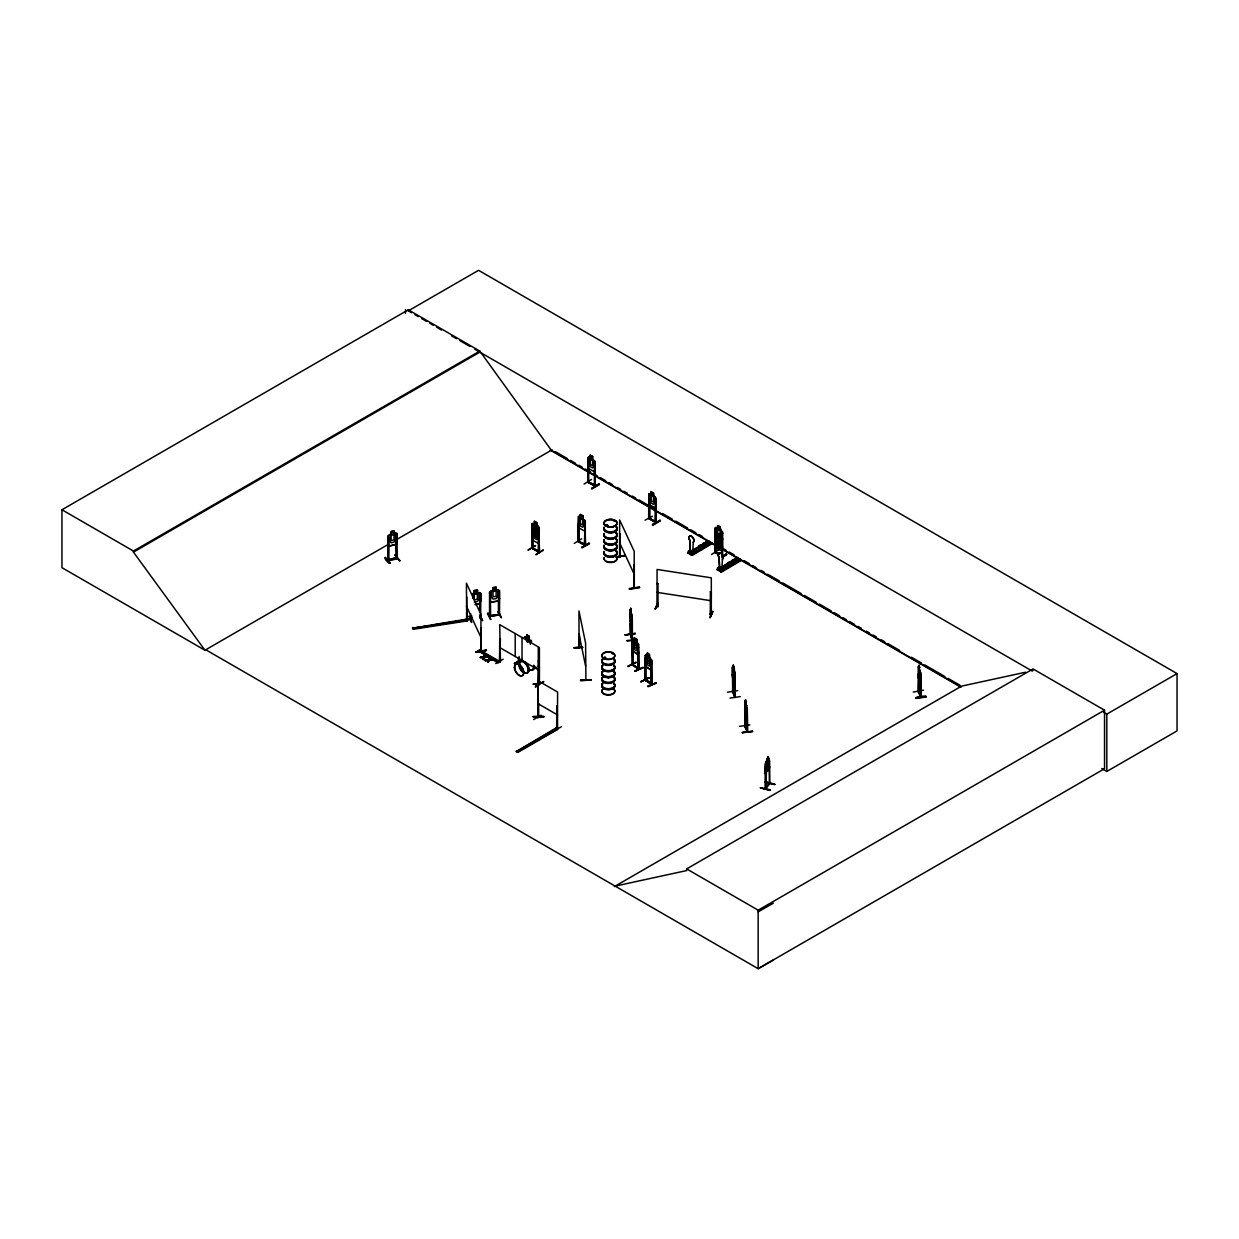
<?xml version="1.0" encoding="UTF-8"?>
<svg xmlns="http://www.w3.org/2000/svg" width="1239" height="1239" viewBox="0 0 1239 1239"><rect width="100%" height="100%" fill="white"/><g stroke="black" fill="none" stroke-linecap="round" stroke-linejoin="round"><path stroke-width="1.5" d="M578.861 647.873L579.294 646.866M630.899 610.966L630.14 609.48L632.045 615.721L631.983 640.424L630.589 634.12M630.651 635.003L630.558 623.558M631.782 638.983L631.704 639.789L630.713 607.993L630.62 622.257M632.339 640.3L630.419 634.492M692.632 553.012L693.298 542.171A3.516 2.044 59.5 0 0 693.298 538.113A3.516 2.044 59.5 0 0 689.751 536.115A3.516 2.044 59.5 0 0 689.751 540.158L690.386 551.727L691.176 550.472M719.967 568.143L718.914 556.992A3.516 2.044 59.5 0 1 718.914 552.935A3.516 2.044 59.5 0 1 722.461 554.948A3.516 2.044 59.5 0 1 722.461 559.006L721.795 569.847L718.914 568.236L719.689 568.531M397.053 557.442C398.493 560.415 383.873 560.183 388.566 559.734M718.62 568.205L720.556 568.02L720.122 567.276M631.689 625.292L631.905 623.217M630.047 617.425L631.704 625.432L632.014 623.217M690.773 551.231L689.968 551.773L690.526 551.03M690.402 551.711L691.455 551.138M734.526 682.364C736.276 686.406 730.669 667.387 732.636 677.965M747.132 714.779L746.761 717.009L744.608 709.049M920.639 680.149L920.283 682.379L920.562 680.242M769.156 769.698L769.512 766.306L769.156 769.698C759.677 777.612 768.041 769.899 765.733 773.802M769.884 790.42L760.359 787.818L770.1 789.723M770.085 790.141L760.359 787.88M537.865 716.978L538.733 715.383L538.206 715.972M606.041 525.336L606.692 524.701M606.367 525.166L608.039 525.491L606.336 525.057M606.429 525.351L607.311 525.909M613.894 521.263L614.559 521.154M605.329 658.219L604.245 657.46L605.577 657.413M605.205 658.095L605.019 657.197L603.873 657.677M605.778 657.878L603.935 657.878M612.701 653.572L611.911 653.309L612.484 653.882M631.565 619.996L631.24 621.266L630.62 610.982M690.061 551.138L691.424 550.828M690.743 550.813L689.782 551.448M719.627 567.694L719.472 568.639M765.206 771.758L765.609 762.527L769.14 758.345L769.574 784.024L769.636 760.467M770.054 783.497L765.206 788.825L765.253 764.153L768.041 756.735L768.722 765.005L766.616 769.853L765.872 768.49M638.735 652.349L637.899 654.672L638.658 652.287M645.07 663.128L645.736 666.427L650.909 670.02L651.59 660.155L645.767 655.044L645.147 655.648M719.72 567.679L720.107 568.128M467.304 620.909L466.391 619.128L467.304 620.909L413.067 629.304L412.525 628.158L466.824 619.144M480.98 651.404L480.949 614.482L466.422 583.182L466.7 620.615L467.026 608.628M480.949 651.342L480.701 627.894M619.903 557.349L620.011 533.839L619.934 557.411L620.259 543.565M619.577 556.9L619.655 519.962L634.182 551.278L634.213 588.184L633.934 586.759M396.201 544.277L388.891 546.089L387.993 543.689L388.86 546.275L396.201 544.277L397.27 541.195M594.193 471.625L594.999 469.364M595.092 469.318L594.255 471.749L588.51 468.435L587.844 465.152M655.137 508.052L655.958 505.806M648.787 501.578L649.468 504.877L655.199 508.191L656.035 505.76M538.206 543.271L539.12 540.947M722.337 548.459L721.485 550.906L715.662 547.638L714.903 536.843L717.458 537.184L717.66 529.471L719.983 530.757L721.021 545.563L719.782 547.127L717.458 545.826L716.219 542.883M714.996 534.706L715.925 532.321L721.795 535.558L722.554 538.795L721.718 535.604L715.91 532.507M715.073 534.768L715.987 532.445M722.554 539.615L721.64 541.923L715.987 538.702L715.089 535.589L715.925 538.764L721.779 542.001L722.554 539.724M480.67 600.915L479.586 603.873L474.955 604.524L479.663 603.966C481.181 600.729 483.458 590.709 477.325 592.97L477.464 590.105L477.464 592.923L479.028 593.713L479.028 598.979L477.356 601.488L474.243 601.984M492.998 590.554L489.575 592.056L490.613 602.262L498.45 601.054L499.596 598.065L498.372 600.977L490.659 602.092M733.054 678.693L732.636 692.152L732.404 690.712L733.132 691.269M732.45 691.594L734.928 697.418L734.897 672.762L732.652 666.721M733.085 691.532L734.82 697.309L735.037 673.861L735.285 697.371L735.006 696.117M744.67 726.008L745.367 726.55L745.289 713.184M747.225 730.623L747.148 731.924L747.132 707.252L744.98 701.088L744.794 726.565M746.9 731.32L747.256 708.352L747.582 731.8M918.657 691.455L918.703 690.603M918.192 691.377L920.577 697.263L920.531 672.638M920.825 695.822C919.772 697.96 922.265 694.568 918.827 691.393M766.678 761.381L765.981 788.438M483.411 659.582L484.17 657.243L487.345 656.84L484.17 657.723L483.411 659.582L483.427 657.305M488.243 662.369L489.002 660.031L492.177 659.628L489.002 660.511L488.243 662.369L488.259 660.093L487.639 662.029M483.535 656.902L484.279 655.075L483.535 657.382L480.314 657.32L483.535 656.902L482.807 659.241M488.367 659.69L489.111 657.863L488.367 660.17L485.146 660.588L488.367 660.17M385.314 557.519C397.115 568.747 383.3 560.709 385.375 557.457M389.758 563.389L385.314 557.829L389.836 563.435M765.253 787.927L766.012 788.391M769.233 783.048L770.054 782.614L765.671 787.973M470.51 619.361L471.734 619.392L471.625 615.582M489.297 615.613C520.907 611.772 467.227 618.989 499.456 614.869M499.549 614.25L498.651 614.42C498.728 616.898 497.536 613.011 499.456 614.033M484.279 657.32L484.279 655.539M489.111 659.644C489.606 657.909 488.971 660.217 492.177 660.093M628.111 666.613L636.18 662.246L628.111 666.148M649.143 677.965L641.074 681.512M529.951 640.981L526.916 638.813M657.986 583.507L656.98 583.569L657.986 583.507L658.002 606.645L656.949 606.552M657.723 603.3L655.028 609.232L657.677 603.362M655.57 608.845L658.219 602.959M658.002 606.645L656.964 606.274L657.073 569.444L711.31 577.839L711.31 614.9L710.272 614.807L710.381 591.623L711.31 591.762L711.186 614.947M658.017 605.546L656.964 605.437L657.986 606.429M658.002 606.057L656.871 605.639M710.381 591.623L711.217 591.963M711.403 614.699C709.684 615.768 709.854 612.716 711.403 613.863M710.179 614.73L711.279 614.652M710.179 613.894L711.31 613.847M712.766 611.431L710.04 617.734L712.688 611.385M712.781 611.803L710.102 617.626M528.17 550.209L535.682 545.547L528.232 549.853M591.514 479.462L584.08 484.077M574.23 543.41L581.68 538.764M652.457 516.245L645.085 520.179M469.101 616.464L471.842 622.288M471.347 622.458L469.194 616.046M487.407 613.677L490.706 619.485L487.918 613.166M495.739 663.546L503.142 659.225M711.449 554.545L718.759 549.806M715.027 552.579L715.166 527.969L715.956 527.411L721.64 530.741M716.142 552.021L715.042 551.696L715.879 552.176M715.786 553.012L716.049 547.08M499.766 660.635L500.215 661.223M499.379 661.58L500.215 662.06L499.72 638.55L499.549 662.106L498.093 662.942L478.239 650.754L479.694 649.917L499.549 661.378L498.093 662.215L478.239 650.754M500.029 661.998L499.735 660.588M538.423 526.405L539.275 527.907L538.268 543.394L532.476 540.111L531.872 523.725L531.903 548.381L532.321 547.313M539.042 551.665L539.275 552.548L539.197 527.891M532.089 548.103L539.554 552.362L538.779 529.038L538.454 552.067L538.779 529.038M594.457 486.075L594.457 485.239M588.045 481.986L595.417 486.215L594.596 484.991M578.628 541.04L577.885 540.622L578.892 541.706M577.87 541.489L585.335 545.749L585.257 521.092L578.706 516.369L577.994 541.567M578.985 540.901L578.148 540.467M519.451 661.239L518.367 660.914L519.203 661.394M519.126 656.453L519.141 662.23L519.373 658.203M584.839 531.794L584.483 545.299L584.762 544.293L585.598 544.726L578.706 541.335L584.947 544.355M649.499 518.227L648.678 517.747L649.685 518.01M648.88 494.113L648.926 518.444L656.298 522.688L655.555 521.665M732.404 674.605L732.404 667.093M918.626 690.572L918.471 692.043L918.378 666.474L919.307 667.929M918.238 666.845L920.562 672.669M632.943 664.166L632.525 664.367M634.244 640.749L632.06 640.207L631.983 664.77L638.751 669.401L638.658 644.76M632.757 665.25L632.355 641.725L632.943 665.002M638.008 668.053L639.03 669.277L632.355 664.6L638.286 668.146M638.937 669.153L638.348 645.875M645.767 679.777C643.568 678.554 647.734 679.7 645.658 680.567L645.38 657.088L645.767 680.614M645.085 680.18L651.776 684.764L651.76 660.124L649.561 657.599M651.59 683.851C637.001 675.456 654.13 682.751 651.668 684.764M700.778 545.996L702.405 546.91M397.177 533.684L396.077 532.956L387.838 536.1L387.745 560.802L396 557.705L396.403 558.495L396.108 535.341L397.115 535.31L396.263 535.542M716.405 537.664L717.644 536.1L719.983 537.385L721.222 540.328L719.983 548.846L717.489 547.468L716.405 542.93L716.219 537.618L717.458 537.37C716.715 530.385 723.111 539.523 719.224 541.397L720.788 545.485L718.744 541.768L717.474 543.549L716.591 543.054L718.202 540.808L716.545 536.564L718.697 540.483L720.014 538.562L721.547 539.461L722.337 540.994L721.454 539.507L714.98 536.797M471.61 619.423L470.51 618.524L471.734 618.788M480.639 617.192L479.865 617.316M480.778 593.342L480.67 617.781M490.396 616.526L490.319 593.373L490.474 616.526M768.087 756.905L766.864 759.677L767.746 757.649M768.041 759.553L769.125 758.469M765.656 765.346L765.671 788.809M774.84 784.318L765.315 781.732M765.253 788.763L769.589 783.389M538.284 683.463L533.204 683.974L538.222 684.935M529.316 640.284L527.969 642.127L525.878 638.441L527.442 642.483M538.082 717.644L538.284 647.501M516.307 750.896L517.763 751.732L557.674 728.904L556.017 727.974L516.307 751.608L517.763 752.445L557.457 729.523L557.596 692.059L537.741 680.598L537.788 717.799M718.666 569.986L718.666 567.493L719.286 568.701M397.177 541.195L397.223 533.56C392.701 534.505 395.922 528.867 390.966 531.438L389.557 541.009L391.121 542.837L394.048 542.047L395.613 539.368L395.613 534.102L394.048 533.591L393.987 530.71M471.594 618.323C472.539 620.507 464.424 619.314 467.057 620.476M480.67 650.878L481.104 649.933M733.054 692.059L733.302 665.095L733.333 668.069L732.636 666.597M735.254 697.309L732.838 691.532M744.67 726.147L747.132 731.862M747.52 731.784L745.026 725.961M700.964 545.857C700.515 549.481 704.991 544.432 700.964 546.105M702.637 547.049L702.978 546.322L701.212 545.996M730.127 562.692L729.786 563.404L731.552 563.745M731.8 563.869L732.125 563.156L730.36 562.816M647.362 653.232L646.247 661.672L647.347 664.708L649.391 666.133L650.49 664.646L649.561 654.781C645.457 649.546 649.05 658.869 645.86 655.013L645.085 680.226M594.302 460.304L595.169 461.806L595.092 486.4L587.797 482.188L588.618 457.021L595.169 461.806L594.937 486.4M587.844 457.578L588.649 457.145M531.872 523.725L534.474 524.221M578.009 517.019L578.706 516.369M531.794 529.27L532.584 528.712L539.197 533.436M717.489 547.468L717.644 544.556L715.91 543.689L722.554 546.353M630.558 635.018L630.047 609.851L629.954 617.487M711.279 614.095L710.272 613.971M688.001 552.981L688.203 551.231L690.231 550.039L690.65 551.401M709.111 541.892L688.404 553.198L692.26 555.351L712.208 543.58L708.135 540.669L708.414 541.474M691.734 555.087C689.813 553.57 693.081 556.512 691.966 553.353L693.995 552.16L691.672 553.183L691.672 554.375L688.497 552.594L690.526 550.193M691.037 554.685L711.171 542.667L711.666 543.317M711.635 543.286L708.135 540.963L687.908 552.904M714.996 542.279L715.956 543.72M719.983 546.027L721.764 546.926M741.046 559.625L720.602 571.737L741.061 559.92L737.298 557.798L722.136 566.873L737.298 557.504L741.371 560.415L740.333 559.501L720.107 571.442L738.707 560.663M736.4 559.378L718.124 570.172L717.056 569.739L718.388 570.482L736.663 559.703M720.835 571.86L721.129 570.188L723.158 568.995L720.835 570.017L720.835 571.21L717.66 569.413L719.689 567.028M717.567 525.568L720.153 526.9L721.237 531.454L721.237 536.719L719.983 538.284L717.66 536.998L716.405 534.055L716.405 528.79L717.66 528.526L717.66 525.522L720.153 526.9M715.368 529.502L716.049 529.889M722.198 555.289L722.631 556.745L722.647 532.104M722.12 533.25L722.244 556.187M722.817 533.622L721.872 533.405M721.81 555.521L722.895 555.753L722.043 555.521M722.043 556.636L726.441 554.034L722.043 557.101M722.089 556.698L726.426 554.003M726.797 554.623L722.414 557.256L726.519 554.468M714.903 544.401L715.739 547.592M722.414 548.521L722.337 540.947M534.257 529.657L534.257 526.838M536.642 531.097L537.881 532.739L537.881 538.005L536.642 539.554L534.35 538.253L533.111 535.31L533.111 530.044L534.35 529.796M538.33 531.949L539.042 533.482M531.717 536.874L532.476 540.111M693.995 552.16L693.995 553.647L690.123 551.587L689.751 540.158M693.298 542.171L693.159 542.248A3.516 2.044 59.5 0 0 693.159 538.206A3.516 2.044 59.5 0 0 689.612 536.193A3.516 2.044 59.5 0 0 689.612 540.25M698.904 546.105C709.993 550.983 693.546 546.693 700.933 544.912L704.697 547.328L700.933 544.912M702.73 543.859C713.819 548.722 697.371 544.448 704.759 542.651L708.522 545.083L704.759 542.651M706.106 541.861C717.195 546.74 700.747 542.465 708.135 540.669M690.944 554.607L711.171 542.667M693.112 553.926L711.898 542.79M691.517 554.948L711.914 543.085M721.934 569.754L719.286 568.391L718.914 556.992M722.461 559.006L722.306 559.083A3.516 2.044 59.5 0 0 722.306 555.041A3.516 2.044 59.5 0 0 718.759 553.028A3.516 2.044 59.5 0 0 718.759 557.085M741.309 560.415L721.361 572.186L717.366 569.553L717.366 568.066L719.394 566.873M728.067 562.94C739.156 567.803 722.693 563.528 730.096 561.747L733.86 564.163L730.096 561.747M731.893 560.678C742.982 565.557 726.519 561.282 733.922 559.486L737.685 561.917L733.922 559.486M735.269 558.696C746.358 563.559 729.895 559.285 737.298 557.504M717.366 569.553L719.998 568.035L718.852 567.385L719.828 570.637L719.998 568.035M735.935 559.285L718.124 570.172M717.784 570.157L738.026 558.216M499.503 661.688L500.401 638.937M538.485 681.481L538.748 661.084L539.166 681.868M535.713 686.236C558.634 672.823 524.391 692.802 539.011 685.105M538.686 684.857L535.775 686.685M533.668 719.549L541.102 715.182M557.008 705.951L557.333 729.105L557.256 705.796M561.252 726.797L553.833 731.056M205.86 649.809L205.055 650.289L61.95 567.663L61.95 509.771L408.312 309.796L479.818 351.071L551.324 450.253L715.073 544.804M408.312 309.796L408.312 310.865L478.548 270.319L1177.05 673.598L1177.05 730.902L1106.814 771.448L1101.796 768.536M61.95 509.771L133.456 551.045L479.818 351.071M773.322 960.039L758.16 968.681L205.767 649.763L204.946 650.227L133.456 552.114L479.818 352.139M204.946 650.227L387.714 544.711M397.734 538.919L552.129 449.788M588.06 459.127L588.54 482.621L588.045 481.15M590.198 458.027L590.198 455.209L592.722 456.572L593.791 466.406L592.567 467.955L590.275 466.638L589.067 463.68L589.067 458.415L590.275 458.182L590.275 455.162L592.722 456.572M594.41 463.092L595.34 463.324L594.41 463.092L594.41 486.106M595.417 485.456L588.54 482.033L594.828 485.022M534.319 521.309L536.75 522.719L536.673 525.599L537.896 527.241L537.896 532.507L536.673 534.055L534.396 532.739L533.173 529.781L534.396 521.263L536.843 522.672L536.75 525.537L538.376 526.482L532.693 523.292M591.979 488.755L599.413 484.403L591.979 488.708M532.166 525.228L532.662 548.722M531.872 531.299L532.631 534.536L538.438 537.803L539.275 535.48M539.461 529.425L538.531 529.192M580.441 517.283L580.363 514.51L582.888 515.873L583.941 525.708L582.733 527.256L580.441 525.94L579.233 522.982L580.441 514.464M578.226 518.429L578.706 541.923M582.888 518.692L582.888 515.873M531.841 547.499L538.702 551.324M584.39 519.652L585.257 521.154M584.576 545.408L584.839 522.239L585.582 545.594L578.148 541.304M585.505 522.626L584.576 522.393M578.675 527.737L578.009 524.453L578.675 527.737L584.498 531.004L585.335 528.681M536.084 554.809L543.162 549.884M535.728 554.53L543.193 550.286M651.156 491.651L650.01 500.107L651.234 503.08L653.511 504.397L654.734 502.833L653.681 493.014L651.156 491.651L651.234 494.423M649.685 495.941L648.756 495.708L649.685 495.941L649.763 518.909L649.004 517.654M653.681 495.832L656.128 498.248L656.112 522.889L648.678 518.583L648.787 494.02L651.311 494.562M655.261 496.746L655.989 522.843M655.632 507.014L655.307 522.486L655.632 499.379M656.298 499.766L655.369 499.534M649.468 504.877L655.199 508.191M581.741 547.344L589.237 543.116L581.788 547.421M589.237 543.441L581.803 547.777L589.563 543.689M652.519 524.484C675.782 511.63 637.001 533.885 660.015 520.256M478.239 651.482L479.694 649.917M526.838 637.915L526.838 634.91L529.27 636.319L529.115 639.231M524.314 637.357L525.259 636.815M529.192 636.366L526.745 634.957M529.27 639.138L530.416 644.342M530.865 640.145L531.639 641.601L525.166 636.861M520.736 659.907L514.355 663.577L522.223 659.52M522.161 659.365L514.402 663.546M516.307 751.608L554.36 729.647M614.358 886.597L961.541 686.143L1025.505 672.235M615.163 886.117L686.669 870.568L686.669 868.911L1033.032 668.936L1104.538 710.21L1104.538 768.707L758.16 968.681L758.16 910.185L1104.538 710.21M1033.032 670.593L1032.226 671.073L474.831 349.259M1103.5 712.224L1106.814 714.144L1177.05 673.598M758.16 911.858L773.322 903.216M627.724 666.365L636.134 662.571M632.757 664.662L638.534 668.518M651.373 661.239L651.002 684.269L651.373 661.239L652.055 684.625L645.38 680.01L645.24 655.617M651.977 661.657L651.095 661.363M634.848 670.81L643.304 667.651L634.941 671.29M634.895 671.197L643.026 667.387L634.848 671.29M640.749 681.713L649.205 677.609L641.028 681.853M647.873 686.158L656.329 682.999L647.92 686.236M656.329 682.983L647.966 686.654L656.004 682.658M636.536 639.417L634.244 637.915L636.459 639.463L636.459 642.282L638.735 644.776M632.85 639.649L637.961 643.227M632.881 650.955L637.93 654.486L632.711 651.064L632.029 642.886L638.643 647.486M632.726 651.048L632.138 647.734M649.468 654.812L647.269 653.278M645.751 666.412L650.909 670.02M499.363 615.148L499.596 590.492L496.111 590.058L496.219 587.131L492.89 587.642L492.921 590.538M388.891 534.892L391.013 534.319M388.488 537.401L387.637 537.633L388.643 537.602L388.566 560.57L388.643 537.602M397.069 557.473L396 557.457L397.069 558.015M399.903 560.709L394.916 554.871L399.856 560.663M690.309 550.968L691.099 551.2M525.692 638.116L526.916 637.868M715.414 551.587L715.879 553.012L715.801 530.044M715.29 552.393L715.244 528.062M388.349 560.291L388.349 559.47L396 557.705M616.403 556.791L624.874 555.444L616.263 556.946A6.551 3.779 0 0 1 611.385 562.537A6.551 3.779 0 0 1 604.198 557.813M616.356 557.271L624.859 555.769M634.12 588.169L634.291 564.628L634.291 587.549M466.778 597.043L466.7 620.615M629.335 588.54L639.479 586.961M629.335 588.943L639.494 587.332M461.466 620.259L471.641 618.648M463.03 620.15L471.625 618.973M476.086 651.699C507.634 647.223 454.759 655.477 486.246 650.165M472.57 598.22L474.103 590.554L477.464 590.105M474.212 590.631L477.356 590.213M496.142 587.317L492.998 587.72L493.029 590.616L491.356 591.808L491.356 597.074L493.029 599.072L496.142 598.592L497.815 596.083L497.815 590.817L496.219 589.95M471.858 593.791L474.212 593.45M471.904 593.884L479.586 592.691M490.69 590.972L498.372 589.779M479.741 612.407L479.648 595.014L480.577 594.875M490.412 593.574L489.498 593.713M498.419 615.256L498.434 592.118L499.348 591.963L499.379 615.179M498.279 611.958L501.439 617.827L498.713 611.958M416.273 627.584L420.021 627.011M423.753 626.423L427.501 625.85M431.234 625.277L444.321 623.248M448.069 622.659L461.156 620.646M471.625 619.407L470.65 618.757M479.741 618.137L480.67 617.998M412.525 627.445L413.067 628.591L467.304 620.197M480.113 616.279L482.652 620.739L479.88 614.807M634.414 638.023L633.222 646.324L634.322 649.344L636.381 650.785L637.481 649.298L637.481 644.032L636.381 639.51M732.388 667L732.698 692.105M733.364 666.055L733.984 678.353L732.822 673.319M734.82 672.792L734.015 667.047M737.732 690.619L727.51 692.214M918.579 668.471L918.44 691.982M919.741 669.726L920.391 670.965M730.019 698.084L740.241 696.612M920.995 674.264L921.026 697.247L918.703 691.439M918.378 677.826L920.391 682.364L918.238 674.403L918.502 677.764M746.234 704.356L746.761 705.611M923.489 690.169L913.251 692.074M926.106 696.876C919.911 694.181 905.988 701.181 926.106 696.829M925.982 696.163L915.76 698.006M915.729 697.975L925.982 696.535M739.606 726.348L749.843 724.908M747.148 731.087L745.305 726.023M752.46 731.103L742.207 732.605L752.584 731.506M752.584 731.49L742.254 732.636M396.387 558.464L396.108 535.341M387.915 560.756L397.115 558.231L397.115 533.622M480.314 657.32L487.345 657.305M480.314 657.801L483.427 657.77M485.146 660.108L491.604 659.768M485.146 660.588L488.259 660.557M631.255 609.96L631.24 624.084M631.255 612.778L631.905 615.706M632.308 617.409L632.401 640.253M624.967 634.864L635.328 633.702M630.574 634.476L632.262 639.835L632.138 616.867M637.342 639.432L626.996 640.548M627.011 640.997L637.435 640.16M499.317 614.869L489.622 616.681L489.436 615.845M582.655 647.47L573.827 647.734L582.593 646.99M573.827 647.765L582.593 647.3M579.062 648.338L578.954 610.951L585.598 643.134L585.908 679.468M580.564 679.932L591.08 679.994L580.58 680.025M580.564 680.412L591.08 679.963L580.642 680.722M715.368 552.424L719.085 554.483M500.463 661.827L499.72 624.626L539.414 647.548L539.414 681.729M588.417 481.754L587.72 481.321L588.695 481.537M588.169 482.064L587.921 457.671M588.417 482.591L588.726 465.244M649.406 519.064L649.422 496.096M532.166 548.149L532.166 538.593M518.754 661.641L519.466 662.044L518.707 661.641M489.529 616.65L489.575 592.056M480.453 617.781L480.67 616.945M470.743 619.562L470.619 613.615M538.469 683.82L533.204 684.315M543.735 716.359C511.196 717.335 566.053 716.7 533.204 716.421M533.204 716.777L543.735 717.102M657.042 606.243L657.197 605.406M745.042 707.81L746.203 712.843L745.537 699.586L744.949 726.673M708.832 541.536L689.225 553.647M711.418 543.178L691.966 554.995M395.04 555.258L399.438 560.725M657.073 592.366L711.31 600.76M765.129 781.948L774.855 784.364M920.778 696.643L918.471 691.439M538.64 716.157L538.655 703.055M579.31 647.765L579.31 641.415M518.723 660.759L519.126 662.184L518.707 657.816M594.828 485.858L594.674 470.588M578.381 541.35L578.226 524.159M606.382 543.658L606.444 543.472M715.879 527.458L717.737 528.48M717.66 534.737L719.983 536.022M719.085 553.895L715.879 552.408L718.837 554.05M718.837 554.638L715.151 552.656M534.179 526.885L536.735 528.232L534.257 527.024M408.312 310.865L411.642 312.786M414.972 314.706L418.302 316.626M421.616 318.547L426.603 321.428M429.933 323.348L433.263 325.268M436.593 327.189L441.58 330.07M451.554 335.831L456.541 338.712M459.87 340.632L469.844 346.378M649.53 493.633L655.137 496.87M555.475 451.708L567.168 458.461M570.513 460.397L575.531 463.293M578.861 465.214L582.206 467.149M585.551 469.07L590.569 471.966M593.915 473.902L597.244 475.838M600.59 477.758L605.608 480.655M608.953 482.591L612.283 484.511M617.301 487.407L620.646 489.343M623.991 491.264L627.321 493.199M632.339 496.096L635.684 498.016M639.03 499.952L654.068 508.625M662.416 513.457L672.452 519.249M675.782 521.17L687.49 527.922M690.82 529.858L695.838 532.755M699.183 534.675L702.528 536.611M722.569 548.18L725.915 550.116M729.26 552.052L734.278 554.948M744.298 560.725L749.316 563.621M752.662 565.557L755.991 567.477M761.009 570.374L764.355 572.31M767.7 574.23L779.393 580.983M782.738 582.919L801.122 593.527M804.452 595.463L816.16 602.216M819.49 604.136L831.199 610.904M834.528 612.825L839.546 615.721M842.892 617.657L846.237 619.577M849.582 621.513L854.585 624.41M857.93 626.33L861.275 628.266M866.278 631.162L869.623 633.083M872.968 635.018L876.314 636.939M881.332 639.835L884.661 641.771M888.007 643.691L899.7 650.46M911.408 657.212L921.429 662.989M924.774 664.925L944.83 676.494M948.16 678.43L959.869 685.182M721.764 548.66L960.721 686.623M550.224 450.098L593.822 475.265M597.167 477.201L714.531 544.959M721.237 548.831L960.968 687.242M580.363 514.51L582.81 515.92M532.909 547.979L539.089 551.649M531.903 548.288L539.197 552.501M499.72 647.548L539.414 670.469M481.352 651.59L499.549 662.106M537.741 703.52L557.596 714.98M557.457 729.523L556.017 727.974M686.669 868.911L758.16 910.185M479.601 592.521L480.809 593.404M645.054 658.234L651.668 662.834M660.031 520.628L652.597 524.918M660.341 520.814L652.938 525.181M632.06 664.816L631.998 663.903M387.838 543.673L387.946 536.115M747.396 731.32L747.256 708.352M722.554 532.151L720.06 529.781L720.06 526.947M690.046 551.355L690.231 550.039M619.655 542.883L634.182 574.199M498.217 611.601L500.943 617.471M487.949 613.135L490.706 619.485M480.035 615.938L482.157 620.367M466.422 606.103L480.949 637.404M733.194 665.111L734.092 667.062M733.364 667L733.844 668.162M745.584 700.546L746.064 702.652L745.584 701.491M744.871 701.104L745.553 702.559M630.728 608.953L631.131 610.13M630.728 609.898L631.131 611.075M630.62 611.927L631.24 613.739M630.62 617.177L631.24 619.004M630.155 620.801L631.704 625.432M486.261 650.537L476.101 652.101M578.954 633.872L585.598 666.055M918.564 673.18L919.725 678.229L919.044 664.956L918.471 692.043M639.618 587.658L629.474 589.268M1106.814 714.144L1106.814 771.448M920.639 672.622L920.67 697.294M774.607 784.659L765.082 782.072M768.134 756.75L768.087 759.724M723.158 568.995L723.158 570.482M722.864 568.825L722.864 570.017M693.701 551.99L693.701 553.183M689.689 550.55L689.689 553.059L690.851 553.709L690.851 551.2L689.519 550.658L689.519 553.167M638.348 653.511L638.054 669.029L638.07 646.015M634.337 637.884L634.322 640.888M632.959 649.794L633.036 665.126M630.372 623.016L630.45 634.538M579.434 634.6L579.449 648.384M578.892 524.546L578.969 541.784M538.748 661.084L538.655 682.224M532.832 538.98L532.909 548.583M522.037 637.512L522.037 660.433M518.444 657.971L518.444 661.874M515.207 633.578L515.207 656.5M486.772 656.98L484.279 656.84L484.17 657.723M481.382 650.367L481.336 651.342L481.057 627.832M405.509 309.58L405.509 313.374M133.456 551.045L133.456 552.114M614.095 665.684A6.66 3.841 0 0 1 608.334 671.445A6.66 3.841 0 0 1 602.572 665.684M614.017 666.086A6.551 3.779 0 0 1 608.334 671.755A6.551 3.779 0 0 1 602.665 666.086M613.986 671.027A6.52 3.763 0 0 1 608.334 676.68A6.52 3.763 0 0 1 602.681 671.027M614.033 671.166A6.582 3.794 0 0 1 608.334 676.866A6.582 3.794 0 0 1 602.634 671.166M614.033 671.615A6.582 3.794 0 0 1 608.334 677.315A6.582 3.794 0 0 1 602.634 671.615M614.095 659.365A6.66 3.841 0 0 1 608.334 665.126A6.66 3.841 0 0 1 602.572 659.365M614.017 665.018A6.551 3.779 0 0 1 608.334 670.702A6.551 3.779 0 0 1 602.665 665.018M614.017 659.752A6.551 3.779 0 0 1 608.334 665.436A6.551 3.779 0 0 1 602.665 659.752M614.095 665.358A6.66 3.841 0 0 1 608.334 671.12A6.66 3.841 0 0 1 602.572 665.358M614.095 659.04A6.66 3.841 0 0 1 608.334 664.801A6.66 3.841 0 0 1 602.572 659.04M614.017 658.699A6.551 3.779 0 0 1 608.334 664.367A6.551 3.779 0 0 1 602.665 658.699M614.095 683.711A6.66 3.841 0 0 1 608.334 689.473A6.66 3.841 0 0 1 602.572 683.711M614.017 684.114A6.551 3.779 0 0 1 608.334 689.782A6.551 3.779 0 0 1 602.665 684.114M613.986 689.054A6.52 3.763 0 0 1 608.334 694.707A6.52 3.763 0 0 1 602.681 689.054M614.017 689.411A6.567 3.794 0 0 1 608.334 695.094A6.567 3.794 0 0 1 602.65 689.411M614.095 677.392A6.66 3.841 0 0 1 608.334 683.154A6.66 3.841 0 0 1 602.572 677.392M614.017 683.045A6.551 3.779 0 0 1 608.334 688.729A6.551 3.779 0 0 1 602.665 683.045M614.017 677.779A6.551 3.779 0 0 1 608.334 683.463A6.551 3.779 0 0 1 602.665 677.779M614.095 683.386A6.66 3.841 0 0 1 608.334 689.147A6.66 3.841 0 0 1 602.572 683.386M614.095 677.067A6.66 3.841 0 0 1 608.334 682.828A6.66 3.841 0 0 1 602.572 677.067M614.017 676.726A6.551 3.779 0 0 1 608.334 682.395A6.551 3.779 0 0 1 602.665 676.726M616.186 538.531A6.52 3.763 0 0 1 611.385 544.153A6.52 3.763 0 0 1 604.229 539.445M616.217 527.256A6.567 3.794 0 0 1 611.385 532.909A6.567 3.794 0 0 1 604.183 528.17M616.217 526.203A6.551 3.779 0 0 1 611.385 531.841A6.551 3.779 0 0 1 604.198 527.117M616.217 533.575A6.551 3.779 0 0 1 611.385 539.228A6.551 3.779 0 0 1 604.198 534.489M616.294 533.188A6.66 3.841 0 0 1 611.4 538.919A6.66 3.841 0 0 1 604.105 534.117M616.294 532.863A6.66 3.841 0 0 1 611.4 538.593A6.66 3.841 0 0 1 604.105 533.792M616.294 526.854A6.66 3.841 0 0 1 611.4 532.6A6.66 3.841 0 0 1 604.105 527.783M616.294 526.529A6.66 3.841 0 0 1 611.4 532.274A6.66 3.841 0 0 1 604.105 527.458M616.217 532.522A6.567 3.794 0 0 1 611.385 538.175A6.567 3.794 0 0 1 604.183 533.436M616.201 538.934A6.536 3.779 0 0 1 611.385 544.556A6.536 3.779 0 0 1 604.214 539.848M616.232 539.12A6.582 3.794 0 0 1 611.4 544.788A6.582 3.794 0 0 1 604.183 540.034M616.217 544.231A6.551 3.779 0 0 1 611.385 549.868A6.551 3.779 0 0 1 604.198 545.145M616.217 551.603A6.551 3.779 0 0 1 611.385 557.256A6.551 3.779 0 0 1 604.198 552.517M616.294 551.216A6.66 3.841 0 0 1 611.4 556.946A6.66 3.841 0 0 1 604.105 552.145M616.294 550.89A6.66 3.841 0 0 1 611.4 556.621A6.66 3.841 0 0 1 604.105 551.82M616.294 544.881A6.66 3.841 0 0 1 611.4 550.627A6.66 3.841 0 0 1 604.105 545.81M616.294 544.556A6.66 3.841 0 0 1 611.4 550.302A6.66 3.841 0 0 1 604.105 545.485M616.217 545.284A6.567 3.794 0 0 1 611.385 550.937A6.567 3.794 0 0 1 604.183 546.198M616.217 550.55A6.567 3.794 0 0 1 611.385 556.203A6.567 3.794 0 0 1 604.183 551.463M616.186 556.559A6.52 3.763 0 0 1 611.385 562.181A6.52 3.763 0 0 1 604.229 557.473M616.217 539.461A6.551 3.779 0 0 1 612.236 545.005A6.551 3.779 0 0 1 603.982 541.35M524.747 673.304A6.551 3.779 60 0 1 518.986 663.872A6.551 3.779 60 0 1 526.203 664.584A6.551 3.779 60 0 1 525.863 673.412M525.088 673.211A6.66 3.841 60 0 1 519.234 663.639A6.66 3.841 60 0 1 526.575 664.367A6.66 3.841 60 0 1 526.219 673.319M538.547 660.743A6.582 3.794 60 0 1 538.547 666.117M536.394 667.325A6.536 3.779 60 0 1 535.279 667.202M538.547 662.555A6.536 3.779 60 0 1 538.547 665.328M538.392 660.836A6.582 3.794 60 0 1 538.392 666.21M533.901 665.312A6.66 3.841 60 0 1 529.347 669.525M524.469 661.564A6.551 3.779 60 0 1 529.068 668.859A6.551 3.779 60 0 1 525.661 672.777M524.469 672.266A6.551 3.779 60 0 1 519.838 664.228M520.457 661.92A6.551 3.779 60 0 1 523.276 661.053M533.498 665.482A6.551 3.779 60 0 1 530.23 670.144M524.159 672.529A6.66 3.841 60 0 1 519.606 663.066M520.07 662.013A6.66 3.841 60 0 1 527.473 665.173A6.66 3.841 60 0 1 526.513 673.164M534.334 666.644A6.66 3.841 60 0 1 530.85 669.881M534.582 666.427A6.551 3.779 60 0 1 532.259 669.71M537.54 539.151L535.403 535.294C534.303 539.042 531.593 536.131 534.876 534.381L533.328 530.277L535.356 534.009C536.255 530.277 539.197 533.436 535.883 534.969L537.54 539.151M729.941 563.079C730.933 566.223 733.411 560.787 729.941 563.079M767.994 760.638L766.616 762.326L766.616 767.591L767.994 765.903L767.994 760.638M717.474 543.549L719.782 544.866L719.782 539.6L717.458 538.299L717.458 543.565M599.072 483.814L591.576 488.522L599.072 483.814M649.763 518.32L656.02 522.053L649.763 518.32M393.522 531.376L391.648 532.832L393.522 531.376M394.048 534.52L391.121 535.31L391.121 540.576L394.048 539.786L394.048 534.52M476.798 590.771L474.8 591.08L474.8 592.025L476.798 591.715L476.798 590.771M495.585 587.859L493.587 588.169L493.587 589.114L495.585 588.804L495.585 587.859M477.356 593.977L474.243 594.457L474.243 599.722L477.356 599.242L477.356 593.977M496.142 591.065L493.029 591.545L493.029 596.811L496.142 596.331L496.142 591.065M635.344 633.392L624.998 635.003L635.328 633.392M719.565 527.241L718.078 526.42L719.565 528.186L719.565 527.241M719.983 539.631L717.644 538.346L717.644 543.611L720.045 545.036L719.983 539.631M719.565 547.019L718.062 546.198L719.565 547.963L719.565 547.019M719.363 536.084L717.877 535.248L719.363 537.029L719.363 536.084M536.239 528.511L534.752 527.675L536.239 529.456L536.239 528.511M536.642 532.042L534.35 530.741L534.35 536.007L536.642 537.308L536.642 532.042M592.149 456.912L590.693 456.06L592.149 457.841L592.149 456.912M653.108 493.339L651.637 492.502L653.108 494.284L653.108 493.339M592.567 460.428L590.275 459.111L590.275 464.377L592.567 465.694L592.567 460.428M653.511 496.87L651.234 495.554L651.234 500.819L653.511 502.136L653.511 496.87M582.315 516.214L580.859 515.362L582.315 517.143L582.315 516.214M582.733 519.73L580.441 518.413L580.441 523.679L582.733 524.995L582.733 519.73M536.27 523.013L534.799 522.161L536.27 523.942L536.27 523.013M536.673 526.529L534.396 525.212L534.396 530.478L536.673 531.794L536.673 526.529M528.79 636.598L527.318 635.762L528.79 637.543L528.79 636.598M636.01 639.711L634.693 638.797L636.01 640.656L636.01 639.711M636.381 643.258L634.322 641.833L634.322 647.099L636.381 648.524L636.381 643.258M649.035 655.075L647.703 654.146L649.035 656.02L649.035 655.075M649.391 658.621L647.347 657.181L647.347 662.447L649.391 663.887L649.391 658.621M919.586 667.093L919.106 665.932L919.586 668.022L919.586 667.093M919.725 670.702L918.966 668.89L919.725 675.967L919.725 670.702M733.984 670.826L733.225 669.029L733.984 676.091L733.984 670.826M746.203 705.332L745.444 703.52L746.203 710.597L746.203 705.332M605.05 658.776A6.582 3.794 0 0 0 614.916 655.493A6.582 3.794 0 0 0 605.05 652.194A6.582 3.794 0 0 0 605.05 658.776M603.718 658.482A6.52 3.763 0 0 0 614.637 656.794A6.52 3.763 0 0 0 606.645 652.179A6.52 3.763 0 0 0 603.718 658.482M608.334 677.625A6.52 3.763 0 0 0 613.986 671.972A6.536 3.779 0 0 1 608.334 677.64A6.536 3.779 0 0 1 602.665 671.972A6.52 3.763 0 0 0 608.334 677.625M607.249 526.296A6.582 3.794 0 0 0 617.115 522.997A6.582 3.794 0 0 0 607.249 519.714A6.582 3.794 0 0 0 607.249 526.296M605.902 526.002A6.551 3.779 0 0 0 616.867 524.298A6.536 3.779 0 0 0 608.845 519.668A6.551 3.779 0 0 0 605.902 526.002A6.536 3.779 0 0 0 616.852 524.298A6.551 3.779 0 0 0 608.845 519.668A6.536 3.779 0 0 0 605.917 525.986M514.34 667.418A6.536 3.779 60 0 0 521.278 676.045A6.536 3.779 60 0 0 521.278 666.799A6.536 3.779 60 0 0 514.34 667.418M514.634 667.248A6.536 3.779 60 0 0 521.573 675.875A6.536 3.779 60 0 0 521.573 666.628A6.536 3.779 60 0 0 514.634 667.248"/></g></svg>
